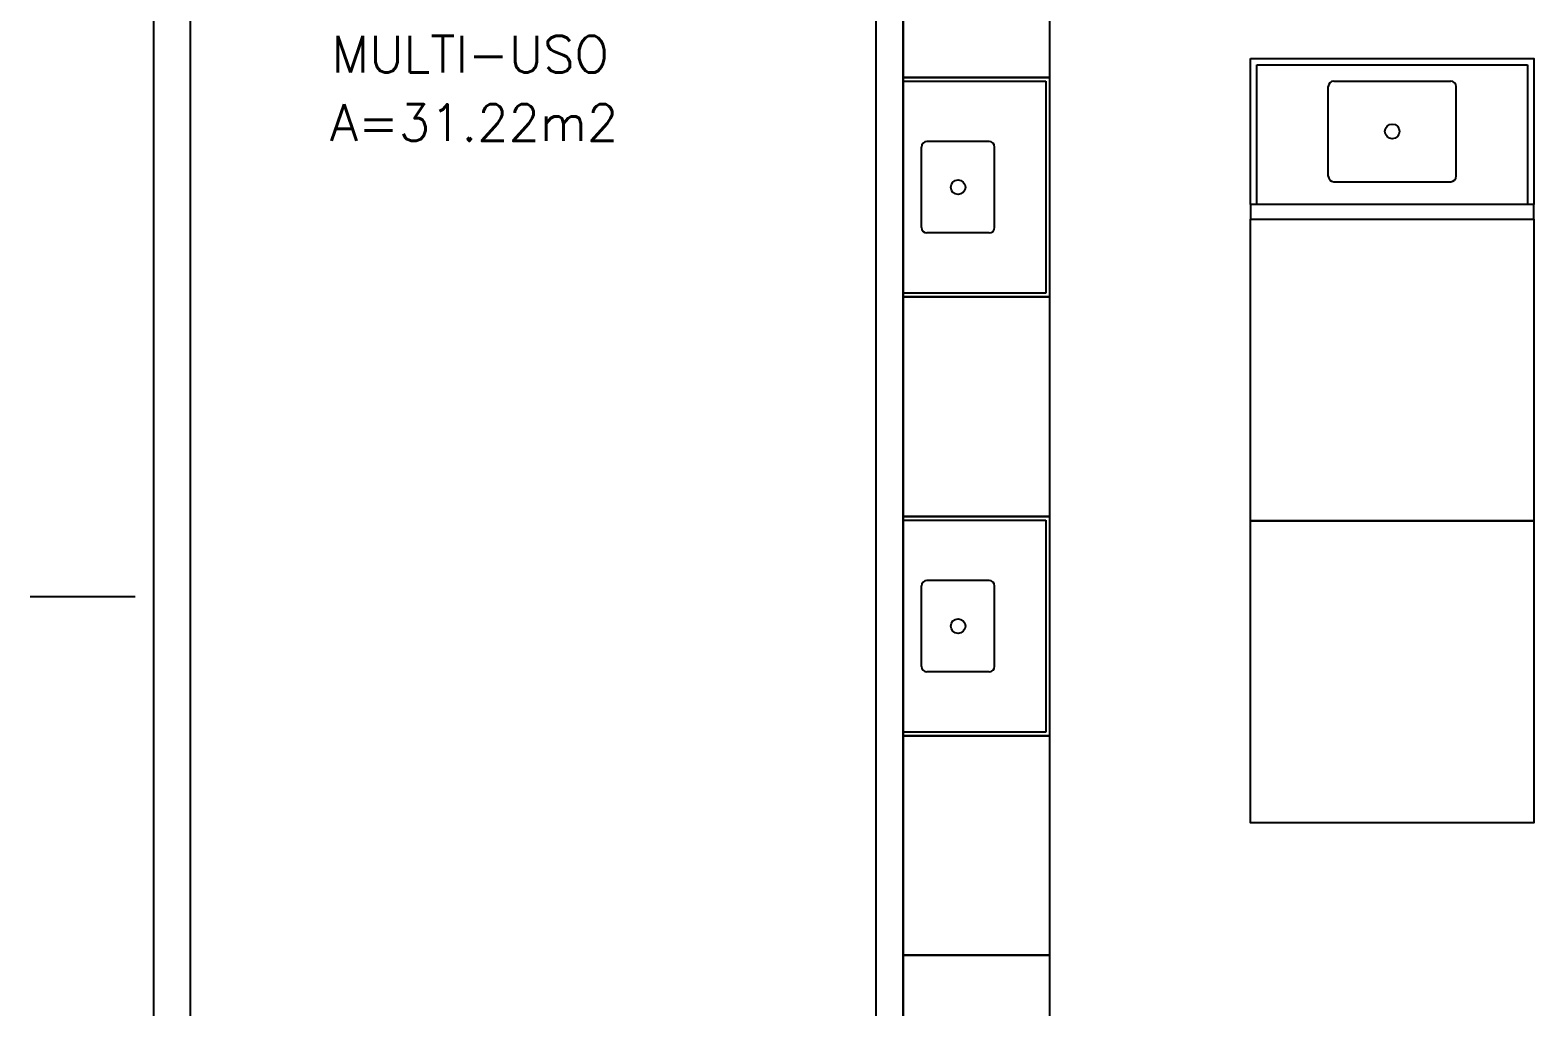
# Model space of a CAD drawing. Header units: millimetres. Extents: x 2128 to 2646, y 1972 to 2207.
# Drawn here: x 2303.94 to 2312.16, y 2128.43 to 2133.77 of the extents above; entities that cross this region are included whole.
import ezdxf

# ---------------------------------------------------------------- set-up
doc = ezdxf.new("R2010")
doc.units = ezdxf.units.MM
for name, color, linetype in [('AR-ALV', 2, 'Continuous'), ('AR-BANCADAS', 1, 'Continuous'), ('AR-CALÇADA', 1, 'Continuous'), ('BC- VISTA', 1, 'Continuous'), ('BC-CORTE', 14, 'Continuous'), ('BC-CUBA', 1, 'Continuous'), ('COZ1', 1, 'Continuous'), ('TEXTO', 2, 'Continuous'), ('Área', 2, 'Continuous')]:
    doc.layers.add(name, color=color, linetype=linetype)
doc.styles.add('UNB-100', font='simplex.shx', dxfattribs={"height": 0.2})

# ---------------------------------------------------------------- blocks, each defined once
blk = doc.blocks.new('BCP17')
at = {"layer": 'BC- VISTA'}
blk.add_lwpolyline([(0.8, 0), (0.8, -2.325), (0, -2.325), (0, 0)], close=True, dxfattribs=at)
blk = doc.blocks.new('CUBAbnc-01P')
at = {"layer": 'COZ1'}
for p, q in [((-0.25, -0.4705), (-0.25, -0.1305)), ((-0.22, -0.1005), (0.22, -0.1005)), ((0.25, -0.4705), (0.25, -0.1305)), ((-0.22, -0.5005), (0.22, -0.5005))]:
    blk.add_line(p, q, dxfattribs=at)
blk.add_circle((0, -0.3005), 0.04, dxfattribs=at)
for centre, start, end in [((-0.22, -0.1305), 90, 180), ((0.22, -0.1305), 0, 90), ((-0.22, -0.4705), 180, 270), ((0.22, -0.4705), 270, 0)]:
    blk.add_arc(centre, 0.03, start, end, dxfattribs=at)
blk = doc.blocks.new('BCP01')
at = {"layer": 'BC- VISTA'}
for p, q in [((0, -0.02), (0.78, -0.02)), ((0.78, -0.02), (0.78, -1.18)), ((0.78, -1.18), (0, -1.18))]:
    blk.add_line(p, q, dxfattribs=at)
blk.add_lwpolyline([(0.8, 0), (0.8, -1.2), (0, -1.2), (0, 0)], close=True, dxfattribs=at)
at = {"layer": 'BC-CUBA', "rotation": 90}
blk.add_blockref('CUBAbnc-01P', (0, -0.6), dxfattribs=at)
blk = doc.blocks.new('BCP11')
at = {"layer": 'BC- VISTA'}
blk.add_lwpolyline([(0.8, 0), (0.8, -1.2), (0, -1.2), (0, 0)], close=True, dxfattribs=at)
blk = doc.blocks.new('BCP22')
at = {"layer": 'BC- VISTA'}
for p, q in [((0.035, 0.845), (1.515, 0.845)), ((0.035, 0.08), (0.035, 0.845)), ((1.515, 0.845), (1.515, 0.08))]:
    blk.add_line(p, q, dxfattribs=at)
blk.add_lwpolyline([(0, 0.88), (1.55, 0.88), (1.55, 0.08), (0, 0.08)], close=True, dxfattribs=at)
at = {"layer": 'BC-CORTE'}
blk.add_lwpolyline([(1.55, 0), (1.55, 0.08), (0, 0.08), (0, 0)], close=True, dxfattribs=at)
at = {"layer": 'BC-CUBA'}
for p, q in [((0.455, 0.7555), (1.095, 0.7555)), ((0.425, 0.2355), (0.425, 0.7255)), ((1.125, 0.2355), (1.125, 0.7255)), ((0.455, 0.2055), (1.095, 0.2055))]:
    blk.add_line(p, q, dxfattribs=at)
blk.add_circle((0.775, 0.4805), 0.04, dxfattribs=at)
for centre, start, end in [((0.455, 0.7255), 90, 180), ((1.095, 0.7255), 0, 90), ((0.455, 0.2355), 180, 270), ((1.095, 0.2355), 270, 360)]:
    blk.add_arc(centre, 0.03, start, end, dxfattribs=at)
blk = doc.blocks.new('BCP24')
at = {"layer": 'BC- VISTA'}
blk.add_lwpolyline([(1.55, 0), (1.55, -1.65), (0, -1.65), (0, 0)], close=True, dxfattribs=at)

msp = doc.modelspace()

# ---------------------------------------------------------------- linework, layer by layer
at = {"layer": 'AR-ALV'}
for p, q in [((2304.6115, 2135.8401), (2304.6115, 2127.5151)), ((2304.8115, 2135.8401), (2304.8115, 2127.5151)), ((2308.5615, 2135.8401), (2308.5615, 2127.5151)), ((2308.7115, 2135.8401), (2308.7115, 2127.5151))]:
    msp.add_line(p, q, dxfattribs=at)
at = {"layer": 'AR-CALÇADA'}
msp.add_line((2303.9365, 2130.6776), (2304.5115, 2130.6776), dxfattribs=at)

# ---------------------------------------------------------------- block references
at = {"layer": 'AR-BANCADAS'}
for name, p in [('BCP17', (2308.7115, 2135.8401)), ('BCP22', (2310.6115, 2132.7401)), ('BCP01', (2308.7115, 2133.5151)), ('BCP24', (2310.6115, 2132.7401)), ('BCP11', (2308.7115, 2132.3151)), ('BCP01', (2308.7115, 2131.1151)), ('BCP24', (2310.6115, 2131.0901)), ('BCP11', (2308.7115, 2129.9151)), ('BCP11', (2308.7115, 2128.7151))]:
    msp.add_blockref(name, p, dxfattribs=at)

# ---------------------------------------------------------------- texts
at = {"layer": 'TEXTO', "style": 'UNB-100'}
msp.add_text('MULTI-USO', height=0.2, dxfattribs=at).set_placement((2305.5858, 2133.5426))
at = {"layer": 'Área', "style": 'UNB-100'}
msp.add_text('A=31.22m2', height=0.2, dxfattribs=at).set_placement((2305.5764, 2133.1688))

doc.saveas('drawing.dxf')
